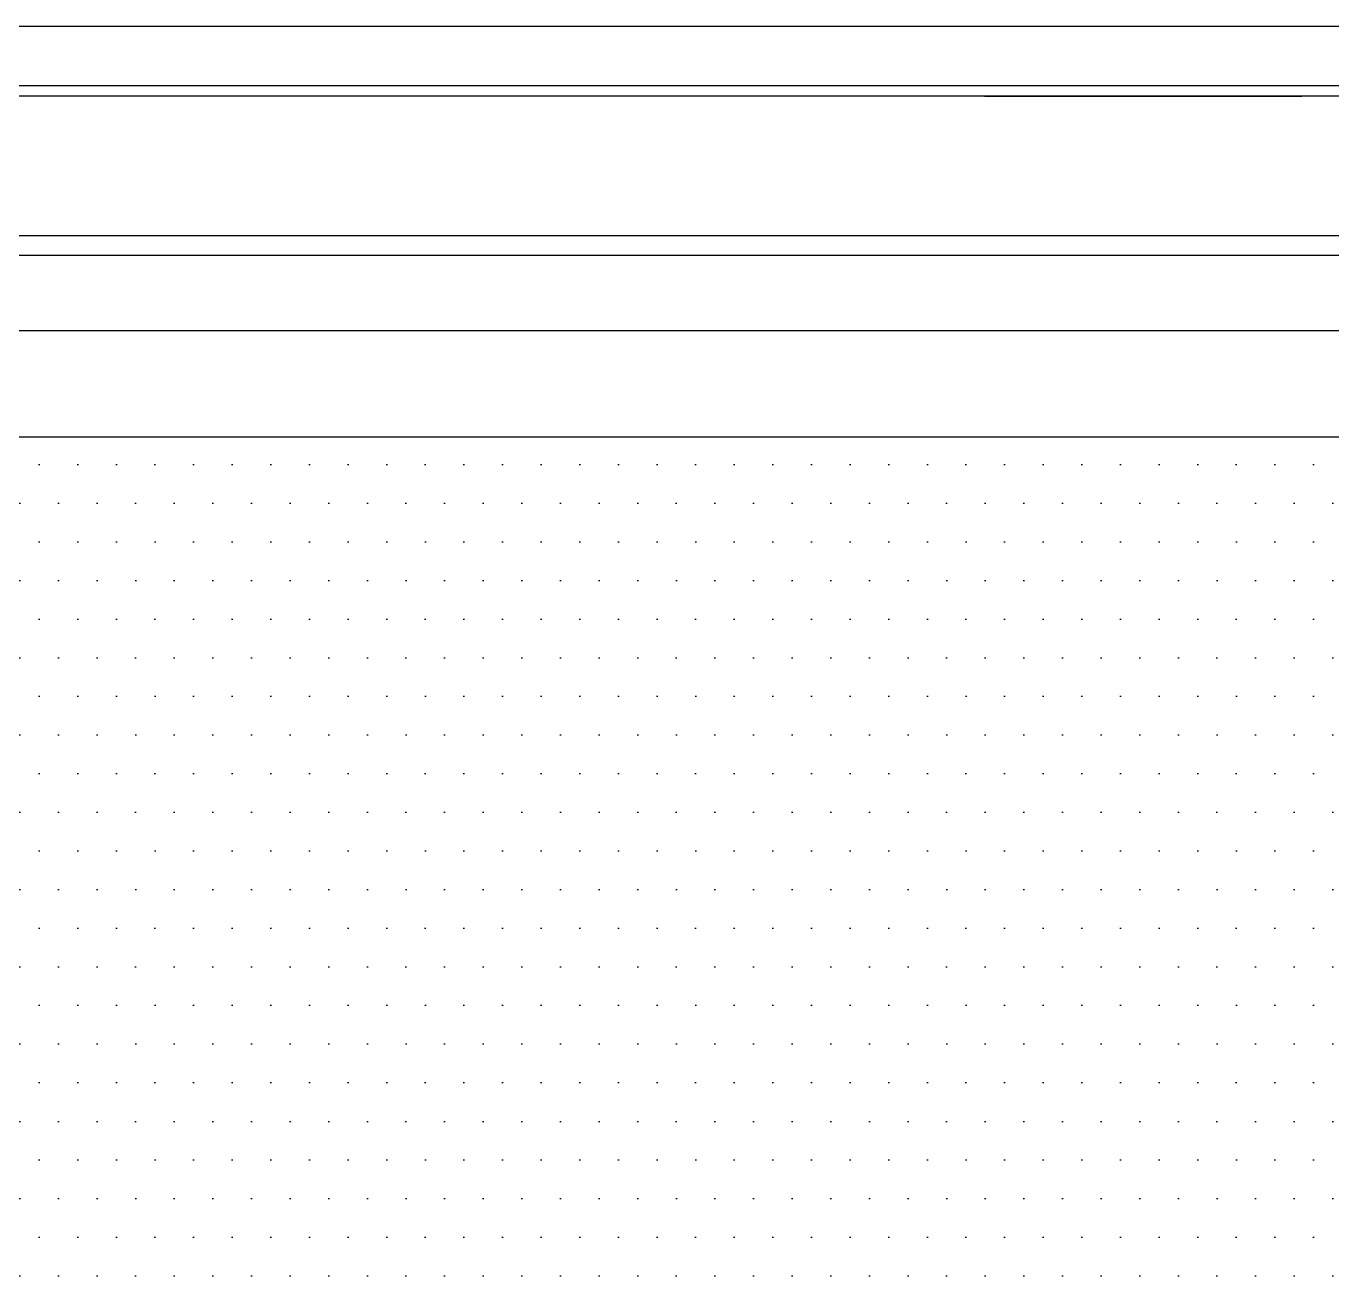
# Model space of a CAD drawing. Header units: millimetres. Extents: x -1239.85 to -1238.25, y 2235.66 to 2236.69.
# Drawn here: x -1239.349 to -1238.812, y 2236.171 to 2236.686 of the extents above; entities that cross this region are included whole.
import ezdxf

# ---------------------------------------------------------------- set-up
doc = ezdxf.new("R2010")
doc.units = ezdxf.units.MM
doc.layers.add('jacuzzi', color=1, linetype='Continuous')

msp = doc.modelspace()

# ---------------------------------------------------------------- hatches: boundary and pattern name
at = {"layer": 'jacuzzi'}
h = msp.add_hatch(dxfattribs=at)
h.set_pattern_fill('DOTS', color=256, scale=0.01, style=0)
h.set_pattern_definition([(0, (7.85173, -7.250472), (0.0079375, 0.015875), [0, -0.015875])])
edge = h.paths.add_edge_path()
edge.add_arc((-1238.93071, 2236.03004), 0.02625, 270, 341.8038, ccw=False)
edge.add_line((-1238.93071, 2236.00379), (-1239.59134, 2236.00379))
edge.add_arc((-1239.59134, 2236.03004), 0.02625, 193.3149, 270, ccw=False)
edge.add_arc((-1238.12465, 2236.26341), 1.51132, 171.10303, 189.11494, ccw=False)
edge.add_arc((-1239.59221, 2236.49124), 0.02625, 90, 167.0042, ccw=False)
edge.add_line((-1239.59221, 2236.51749), (-1238.51246, 2236.51749))
edge.add_arc((-1238.51246, 2236.49124), 0.02625, 12.9958, 90, ccw=False)
edge.add_arc((-1239.98002, 2236.26341), 1.51132, -9.11494, 8.89697, ccw=False)
edge.add_arc((-1238.51332, 2236.03004), 0.02625, 270, 346.6851, ccw=False)
edge.add_line((-1238.51332, 2236.00379), (-1238.79771, 2236.00379))
edge.add_arc((-1238.79771, 2236.03004), 0.02625, 198.1962, 270, ccw=False)
edge.add_arc((-1238.86421, 2236.00818), 0.04375, 18.1962, 161.8038)

# ---------------------------------------------------------------- linework, layer by layer
for p, q in [((-1239.23707, 2236.66177), (-1239.62088, 2236.66177)), ((-1238.48379, 2236.66177), (-1239.23707, 2236.66177)), ((-1239.23707, 2236.65748), (-1239.60993, 2236.65748)), ((-1238.49474, 2236.65748), (-1239.23707, 2236.65748)), ((-1238.98383, 2236.65748), (-1239.14731, 2236.65748)), ((-1238.95525, 2236.65748), (-1238.82472, 2236.65748)), ((-1239.60993, 2236.60031), (-1238.49474, 2236.60031)), ((-1239.60993, 2236.59214), (-1239.23707, 2236.59214)), ((-1239.23707, 2236.59214), (-1238.49474, 2236.59214)), ((-1239.60993, 2236.56124), (-1238.49474, 2236.56124))]:
    msp.add_line(p, q, dxfattribs=at)
at = {"layer": 'jacuzzi', "color": 3}
msp.add_lwpolyline([(-1238.25233, 2235.79855, -0.414214), (-1238.26458, 2235.7863), (-1239.84008, 2235.7863, -0.414214), (-1239.85233, 2235.79855), (-1239.85233, 2236.67405, -0.414214), (-1239.84008, 2236.6863), (-1238.26458, 2236.6863, -0.414214), (-1238.25233, 2236.67405)], format="xyb", close=True, dxfattribs=at)
at = {"layer": 'jacuzzi'}
msp.add_lwpolyline([(-1238.90578, 2236.02184, -0.323974), (-1238.93071, 2236.00379), (-1239.59134, 2236.00379, -0.347675), (-1239.61689, 2236.02399, -0.078754), (-1239.61779, 2236.49715, -0.349236), (-1239.59221, 2236.51749), (-1238.51246, 2236.51749, -0.349236), (-1238.48688, 2236.49715, -0.078754), (-1238.48778, 2236.02399, -0.347675), (-1238.51332, 2236.00379), (-1238.79771, 2236.00379, -0.323974), (-1238.82265, 2236.02184, 0.72393)], format="xyb", close=True, dxfattribs=at)

doc.saveas('drawing.dxf')
